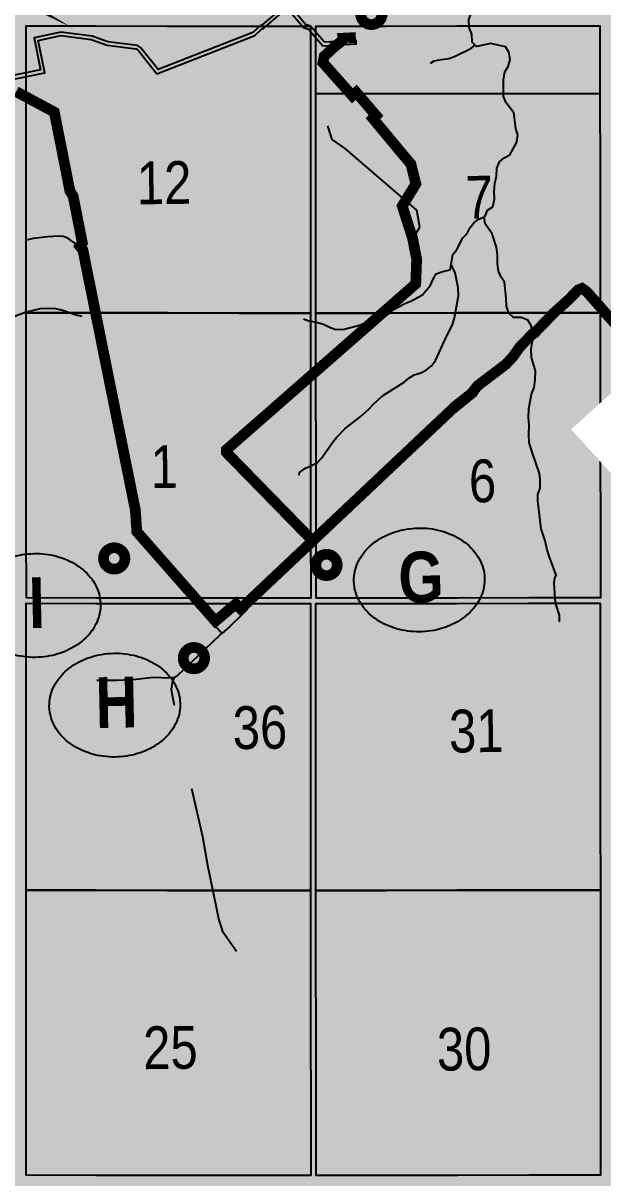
# Model space of a CAD drawing. Extents: x 399452 to 415540, y 6060435 to 6067869.
# Drawn here: x 410182.9 to 410290.9, y 6062655 to 6062870.4 of the extents above; entities that cross this region are included whole.
import ezdxf
from ezdxf.enums import TextEntityAlignment as Align

# ---------------------------------------------------------------- set-up
doc = ezdxf.new("R2010")
doc.units = 0
doc.header["$LTSCALE"] = 5
doc.linetypes.add('DASHED2', pattern=[9.525, 6.35, -3.175])
for name, color, linetype in [('33', 20, 'Continuous'), ('CG-NOTES', 7, 'Continuous'), ('P-PROPOSED', 10, 'Continuous'), ('Quarters', 8, 'Continuous'), ('RoadSeg', 57, 'DASHED2'), ('T-WATER', 160, 'Continuous')]:
    doc.layers.add(name, color=color, linetype=linetype)
doc.layers.add('ROUTE-MAP-BACKGROUND-H', color=7, linetype='Continuous', true_color=0xf0ebff)
doc.styles.add('120', font='ARIALN.TTF', dxfattribs={"height": 13})
doc.styles.add('BOLD', font='ARIALNB.TTF')
doc.styles.add('TXT', font='ARIALN.TTF', dxfattribs={"height": 0.2})

# ---------------------------------------------------------------- blocks, each defined once
blk = doc.blocks.new('Route_Letters')
h = blk.add_hatch(color=255)
h.dxf.hatch_style = 1
edge = h.paths.add_edge_path()
edge.add_ellipse((-0.12, 0.46), major_axis=(-11.97, 0), ratio=0.789318, start_angle=0, end_angle=360)
at = {"color": 5}
blk.add_open_spline([(-12.34, 0.46), (-12.34, -0.25), (-12.24, -0.97), (-11.72, -2.79), (-11.14, -3.88), (-9.56, -5.81), (-8.54, -6.66), (-6.22, -8.02), (-4.9, -8.54), (-2.12, -9.17), (-0.66, -9.3), (2.22, -9.13), (3.64, -8.84), (6.27, -7.89), (7.48, -7.22), (9.54, -5.6), (10.38, -4.64), (11.6, -2.54), (11.97, -1.4), (12.18, 0.91), (12.02, 2.08), (11.2, 4.3), (10.54, 5.35), (8.8, 7.2), (7.72, 7.99), (5.29, 9.24), (3.93, 9.68), (1.11, 10.18), (-0.35, 10.23), (-3.22, 9.91), (-4.61, 9.55), (-7.16, 8.47), (-8.32, 7.75), (-10.24, 6.02), (-11, 5.02), (-12.05, 2.86), (-12.32, 1.7), (-12.34, 0.52), (-12.34, 0.49), (-12.34, 0.46)], degree=3, knots=[0, 0, 0, 0, 0.219529, 0.219529, 0.575727, 0.575727, 0.931924, 0.931924, 1.288121, 1.288121, 1.644318, 1.644318, 2.000515, 2.000515, 2.356712, 2.356712, 2.712909, 2.712909, 3.069107, 3.069107, 3.425304, 3.425304, 3.781501, 3.781501, 4.137698, 4.137698, 4.493895, 4.493895, 4.850092, 4.850092, 5.20629, 5.20629, 5.562487, 5.562487, 5.918684, 5.918684, 6.274881, 6.274881, 6.283185, 6.283185, 6.283185, 6.283185], dxfattribs=at)
at = {"color": 14, "style": 'BOLD'}
blk.add_attdef('A', text='', height=9.5, dxfattribs=at).set_placement((0.22, 0.98), align=Align.MIDDLE)
blk = doc.blocks.new('AA')
at = {"const_width": 4}
blk.add_lwpolyline([(-1, 0, 1), (1, 0, 1)], format="xyb", close=True, dxfattribs=at)
blk.add_circle((0, 0), 2)

msp = doc.modelspace()

# ---------------------------------------------------------------- hatches: boundary and pattern name
at = {"layer": 'ROUTE-MAP-BACKGROUND-H'}
h = msp.add_hatch(color=256, dxfattribs=at)
h.dxf.hatch_style = 1
h.paths.add_polyline_path([(410779.995, 6062481.762), (410779.995, 6063736.327), (409587.427, 6063736.085), (409587.427, 6062481.762)])

# ---------------------------------------------------------------- linework, layer by layer
at = {"layer": 'CG-NOTES', "color": 14, "flags": 128}
msp.add_lwpolyline([(410192.192, 6062869.426, 0, 4.996, 0), (410144.878, 6062895.14, 0, 0, 0)], format="xyseb", dxfattribs=at)
at = {"layer": 'P-PROPOSED'}
msp.add_lwpolyline([(410180.198, 6062859.78), (410186.268, 6062861.022), (410186.915, 6062861.155), (410185.694, 6062867.166), (410189.912, 6062868.061), (410195.575, 6062867.331), (410198.528, 6062866.283), (410203.948, 6062865.587), (410204.311, 6062865.34), (410207.807, 6062860.928), (410226.074, 6062868.07), (410227.287, 6062869.24), (410227.779, 6062869.5), (410232.108, 6062873.162), (410235.135, 6062869.584), (410236.064, 6062869.252), (410238.719, 6062866.166), (410244.946, 6062866.516), (410244.909, 6062867.176), (410239.008, 6062866.844), (410236.451, 6062869.815), (410235.525, 6062870.146), (410232.185, 6062874.093), (410227.407, 6062870.051), (410226.896, 6062869.781), (410225.707, 6062868.636), (410208.021, 6062861.722), (410204.766, 6062865.83), (410204.188, 6062866.222), (410198.682, 6062866.93), (410195.729, 6062867.977), (410189.885, 6062868.731), (410184.916, 6062867.677), (410186.136, 6062861.67), (410179.418, 6062860.294)], dxfattribs=at)
at = {"layer": 'P-PROPOSED', "color": 90, "const_width": 1.999, "flags": 128}
msp.add_lwpolyline([(410236.74, 6062773.952), (410220.738, 6062790.343), (410220.739, 6062790.821), (410256.045, 6062821.777), (410256.204, 6062826.111), (410256.205, 6062826.413), (410255.415, 6062830.436), (410255.297, 6062830.759), (410253.528, 6062836.281), (410256.065, 6062840.417), (410255.145, 6062844.107), (410253.052, 6062846.589), (410248.071, 6062852.599), (410248.644, 6062853.176), (410244.943, 6062857.494), (410244.225, 6062856.845), (410238.737, 6062863.032), (410238.968, 6062864.189), (410240.934, 6062866.033), (410242.396, 6062867.145), (410242.45, 6062867.251), (410242.433, 6062867.58), (410244.879, 6062867.706)], dxfattribs=at)
at = {"layer": 'Quarters', "flags": 128}
for points in [[(410236.434, 6062816.31), (410223.106, 6062816.326), (410209.777, 6062816.341), (410196.449, 6062816.357), (410183.455, 6062816.372), (410183.452, 6062829.75), (410183.448, 6062843.128), (410183.445, 6062856.507), (410183.441, 6062869.885), (410196.43, 6062869.87), (410209.754, 6062869.855), (410223.077, 6062869.84), (410236.401, 6062869.824), (410236.409, 6062856.446), (410236.417, 6062843.067), (410236.426, 6062829.689)], [(410290.364, 6062869.909), (410290.376, 6062857.201), (410237.412, 6062857.234), (410237.405, 6062869.826), (410250.394, 6062869.846), (410263.717, 6062869.867), (410277.041, 6062869.888)], [(410290.416, 6062816.396), (410277.088, 6062816.375), (410263.759, 6062816.353), (410250.431, 6062816.332), (410237.437, 6062816.312), (410237.429, 6062829.69), (410237.421, 6062843.069), (410237.413, 6062856.447), (410237.405, 6062869.826), (410250.394, 6062869.846), (410263.717, 6062869.867), (410277.041, 6062869.888), (410290.364, 6062869.909), (410290.377, 6062856.531), (410290.39, 6062843.153), (410290.403, 6062829.774)], [(410236.434, 6062816.31), (410236.442, 6062802.932), (410236.451, 6062789.553), (410236.459, 6062776.174), (410236.467, 6062763.13), (410223.134, 6062763.146), (410209.801, 6062763.162), (410196.468, 6062763.177), (410183.47, 6062763.193), (410183.466, 6062776.236), (410183.462, 6062789.615), (410183.459, 6062802.993), (410183.455, 6062816.372), (410196.449, 6062816.357), (410209.777, 6062816.341), (410223.106, 6062816.326)], [(410290.416, 6062816.396), (410290.429, 6062803.017), (410290.442, 6062789.639), (410290.455, 6062776.261), (410290.468, 6062763.217), (410277.135, 6062763.195), (410263.802, 6062763.174), (410250.469, 6062763.153), (410237.471, 6062763.132), (410237.462, 6062776.176), (410237.454, 6062789.555), (410237.446, 6062802.933), (410237.437, 6062816.312), (410250.431, 6062816.332), (410263.759, 6062816.353), (410277.088, 6062816.375)], [(410236.433, 6062722.002), (410236.441, 6062708.627), (410223.106, 6062708.641), (410209.771, 6062708.656), (410196.435, 6062708.67), (410183.435, 6062708.684), (410183.431, 6062722.06), (410183.427, 6062735.437), (410183.423, 6062748.813), (410183.42, 6062762.189), (410196.416, 6062762.174), (410209.747, 6062762.158), (410223.077, 6062762.143), (410236.408, 6062762.127), (410236.416, 6062748.752), (410236.425, 6062735.377)], [(410290.438, 6062722.088), (410290.451, 6062708.713), (410277.116, 6062708.691), (410263.781, 6062708.67), (410250.445, 6062708.649), (410237.445, 6062708.628), (410237.436, 6062722.003), (410237.428, 6062735.378), (410237.42, 6062748.754), (410237.411, 6062762.129), (410250.407, 6062762.149), (410263.738, 6062762.171), (410277.068, 6062762.192), (410290.399, 6062762.213), (410290.412, 6062748.838), (410290.425, 6062735.463)], [(410236.467, 6062668.501), (410236.475, 6062655.461), (410223.135, 6062655.474), (410209.795, 6062655.487), (410196.455, 6062655.5), (410183.45, 6062655.513), (410183.446, 6062668.555), (410183.442, 6062681.931), (410183.438, 6062695.308), (410183.435, 6062708.684), (410196.435, 6062708.67), (410209.771, 6062708.656), (410223.106, 6062708.641), (410236.441, 6062708.627), (410236.45, 6062695.252), (410236.458, 6062681.877)], [(410290.49, 6062668.587), (410290.503, 6062655.546), (410277.163, 6062655.525), (410263.823, 6062655.504), (410250.484, 6062655.483), (410237.478, 6062655.462), (410237.47, 6062668.503), (410237.461, 6062681.878), (410237.453, 6062695.253), (410237.445, 6062708.628), (410250.445, 6062708.649), (410263.781, 6062708.67), (410277.116, 6062708.691), (410290.451, 6062708.713), (410290.464, 6062695.337), (410290.477, 6062681.962)]]:
    msp.add_lwpolyline(points, close=True, dxfattribs=at)
at = {"layer": 'RoadSeg', "flags": 128}
for points in [[(410219.882, 6062756.577), (410204.32, 6062774.41), (410203.901, 6062775.3), (410203.988, 6062777.498), (410203.82, 6062779.124), (410196.2, 6062816.561), (410193.736, 6062827.556), (410193.443, 6062830.411), (410191.967, 6062837.167), (410191.248, 6062839.681), (410190.104, 6062844.98), (410189.937, 6062846.574), (410188.465, 6062853.164)], [(410193.736, 6062827.556), (410193.389, 6062828.247), (410192.298, 6062829.488), (410191.216, 6062830.264), (410190.345, 6062830.578), (410189.444, 6062830.692), (410187.484, 6062830.55), (410184.762, 6062830.226), (410183.273, 6062829.828)], [(410355.266, 6062742.635), (410346.783, 6062752.597), (410332.203, 6062769.288), (410311.598, 6062792.969), (410297.333, 6062809.668), (410288.024, 6062820.25), (410287.077, 6062820.929), (410286.352, 6062820.647), (410284.724, 6062818.948), (410281.851, 6062816.358), (410278.205, 6062812.587), (410277.875, 6062812.447), (410275.433, 6062809.933), (410274.206, 6062808.176), (410272.873, 6062806.751), (410267.948, 6062802.087), (410267.207, 6062800.907), (410262.923, 6062797.421), (410253.075, 6062787.994), (410241.166, 6062776.926), (410236.963, 6062772.777), (410223.462, 6062759.879), (410221.418, 6062757.874), (410219.882, 6062756.577)], [(410211.074, 6062748.405), (410211.568, 6062748.648), (410219.589, 6062756.304), (410219.882, 6062756.577)], [(410149.022, 6062745.651), (410156.897, 6062746.118), (410174.613, 6062746.829), (410185.877, 6062747.502), (410195.916, 6062747.882), (410200.474, 6062747.846), (410203.963, 6062748.02), (410207.115, 6062748.42), (410210.179, 6062748.286), (410211.074, 6062748.405)], [(410222.644, 6062697.286), (410220.174, 6062700.793), (410219.321, 6062703.337), (410217.313, 6062713.274), (410216.333, 6062718.643), (410214.164, 6062728.344), (410213.441, 6062732.587), (410210.681, 6062745.003), (410210.523, 6062746.164), (410210.698, 6062747.332), (410211.074, 6062748.405)]]:
    msp.add_lwpolyline(points, dxfattribs=at)
at = {"layer": 'T-WATER'}
msp.add_line((410262.471, 6062824.411), (410262.64, 6062825.389), dxfattribs=at)
at = {"layer": 'T-WATER', "flags": 128}
for points in [[(410267.122, 6062866.302), (410266.53, 6062866.818), (410266.474, 6062868.358), (410265.98, 6062869.549), (410265.908, 6062871.04), (410267.767, 6062875.942), (410268.797, 6062878.156), (410268.906, 6062880.805), (410268.82, 6062882.294), (410268.271, 6062886.419), (410268.41, 6062887.912), (410268.217, 6062889.288), (410267.629, 6062890.279), (410267.544, 6062890.506), (410267.26, 6062891.449)], [(410258.814, 6062862.943), (410259.475, 6062863.39), (410260.819, 6062863.636), (410262.239, 6062863.784), (410263.409, 6062864.209), (410266.333, 6062865.664), (410267.122, 6062866.302)], [(410268.777, 6062834.241), (410269.057, 6062834.58), (410269.423, 6062835.525), (410270.397, 6062836.163), (410270.732, 6062837.54), (410270.686, 6062839.012), (410270.758, 6062840.488), (410271.072, 6062841.837), (410271.151, 6062843.361), (410271.677, 6062844.499), (410272.51, 6062845.293), (410273.604, 6062845.858), (410274.807, 6062848.079), (410275.042, 6062849.469), (410274.7, 6062850.765), (410274.351, 6062853.693), (410272.904, 6062855.55), (410272.419, 6062856.73), (410272.369, 6062859.879), (410272.639, 6062861.297), (410273.295, 6062862.336), (410273.64, 6062863.63), (410273.372, 6062865.005), (410272.767, 6062865.995), (410270.065, 6062866.582), (410267.443, 6062866.022), (410267.122, 6062866.302)], [(410262.64, 6062825.389), (410262.981, 6062827.228), (410263.706, 6062828.147), (410264.835, 6062830.363), (410265.647, 6062831.177), (410266.212, 6062832.262), (410266.904, 6062833.188), (410267.828, 6062833.862), (410268.777, 6062834.241)], [(410282.8, 6062758.764), (410282.857, 6062758.927), (410282.852, 6062759.962), (410282.178, 6062762.095), (410282.021, 6062762.948), (410281.851, 6062766.099), (410281.973, 6062766.894), (410282.216, 6062767.443), (410280.875, 6062771.189), (410280.473, 6062772.443), (410280.193, 6062773.843), (410279.394, 6062776.095), (410278.817, 6062781.285), (410278.813, 6062782.473), (410279.227, 6062783.689), (410279.252, 6062785.311), (410279.124, 6062786.431), (410277.756, 6062790.4), (410277.199, 6062792.204), (410277.104, 6062793.703), (410277.157, 6062795.372), (410277.038, 6062796.835), (410277.09, 6062798.479), (410277.585, 6062801.224), (410278.082, 6062802.426), (410278.304, 6062803.897), (410278.356, 6062805.519), (410277.628, 6062808.044), (410277.561, 6062809.595), (410277.812, 6062811.058), (410277.811, 6062812.658), (410277.525, 6062813.991), (410276.916, 6062815.024), (410275.68, 6062815.505), (410274.26, 6062815.523), (410273.381, 6062816.328), (410272.98, 6062817.582), (410272.905, 6062819.13), (410272.611, 6062822.075), (410271.977, 6062823.037), (410271.486, 6062824.113), (410271.264, 6062825.548), (410271.301, 6062827.205), (410271.069, 6062828.603), (410270.267, 6062831.073), (410268.968, 6062832.976), (410268.777, 6062834.241)], [(410234.3, 6062786.109), (410234.393, 6062786.605), (410235.342, 6062787.34), (410237.68, 6062788.36), (410238.469, 6062789.262), (410240.51, 6062792.174), (410241.254, 6062793.104), (410242.884, 6062794.784), (410245.594, 6062796.906), (410247.334, 6062798.492), (410248.157, 6062799.353), (410249.863, 6062800.914), (410253.866, 6062803.45), (410254.757, 6062804.195), (410255.753, 6062804.809), (410256.978, 6062805.198), (410258.067, 6062805.738), (410258.982, 6062806.506), (410259.705, 6062807.447), (410261.762, 6062811.943), (410262.897, 6062814.141), (410263.261, 6062815.403), (410264.02, 6062819.536), (410263.933, 6062821.053), (410263.42, 6062823.794), (410262.64, 6062825.389)], [(410235.145, 6062815.24), (410236.099, 6062814.848), (410237.554, 6062814.625), (410238.878, 6062814.278), (410239.956, 6062813.696), (410241.17, 6062813.269), (410242.72, 6062813.304), (410245.336, 6062813.995), (410246.533, 6062814.431), (410247.844, 6062814.759), (410249.048, 6062815.181), (410250.126, 6062815.692), (410251.156, 6062816.293), (410252.001, 6062817.031), (410254.034, 6062818.134), (410255.146, 6062818.566), (410257.274, 6062819.749), (410258.798, 6062821.51), (410259.259, 6062822.632), (410259.879, 6062823.658), (410261.114, 6062824.078), (410262.471, 6062824.411)], [(410193.89, 6062815.692), (410192.601, 6062815.975), (410190.254, 6062816.824), (410188.969, 6062817.111), (410187.496, 6062817.201), (410186.064, 6062817.089), (410183.451, 6062816.519), (410179.947, 6062815.207), (410178.757, 6062814.867), (410175.195, 6062815.835), (410174.12, 6062816.377), (410172.348, 6062817.71), (410171.082, 6062818.531), (410170.075, 6062818.268), (410169.101, 6062817.631), (410168.217, 6062816.845), (410167.515, 6062815.887), (410166.891, 6062814.806), (410165.4, 6062812.941), (410164.57, 6062812.095), (410162.759, 6062810.616), (410162.196, 6062809.528), (410161.923, 6062808.719)]]:
    msp.add_lwpolyline(points, dxfattribs=at)

# ---------------------------------------------------------------- block references
at = {"xscale": 0.9991871652419968, "yscale": 0.9991871652419968, "zscale": 0.9991871652419968}
msp.add_blockref('AA', (410247.776, 6062872.12), dxfattribs=at)
for p, xscale, yscale, zscale, rotation, values in [((410256.819, 6062766.103), 0.9970985282180349, 0.9970985282180349, 0.9970985282180349, 1.221762929776646, {'A': 'G'}), ((410185.221, 6062761.335), 0.9979907664284379, 0.9979907664284379, 0.9979907664284379, 1.209592868480945, {'A': 'I'}), ((410200.073, 6062742.743), 0.9979907664284379, 0.9979907664284379, 0.9979907664284379, 1.209592868480945, {'A': 'H'})]:
    msp.add_blockref('Route_Letters', p, dxfattribs=dict(xscale=xscale, yscale=yscale, zscale=zscale, rotation=rotation)).add_auto_attribs(values)
for p, xscale, yscale, zscale, rotation in [((410199.849, 6062770.559), 0.9979907664284379, 0.9979907664284379, 0.9979907664284379, 1.209592868480945), ((410239.41, 6062769.341), 0.9970985282180349, 0.9970985282180349, 0.9970985282180349, 1.221762929776646), ((410214.7, 6062751.966), 0.9979907664284379, 0.9979907664284379, 0.9979907664284379, 1.209592868480945)]:
    msp.add_blockref('AA', p, dxfattribs=dict(xscale=xscale, yscale=yscale, zscale=zscale, rotation=rotation))

# ---------------------------------------------------------------- texts
at = {"layer": 'RoadSeg', "style": '120'}
for s, height, p in [('12', 7.9745, (410204.107, 6062836.591)), ('7', 7.974, (410265.348, 6062833.912)), ('1', 7.974, (410206.673, 6062783.678)), ('6', 7.974, (410265.997, 6062781.009)), ('36', 7.9673, (410221.98, 6062734.999)), ('31', 7.9673, (410262.292, 6062734.357)), ('25', 7.9673, (410205.291, 6062675.299)), ('30', 7.9673, (410260.038, 6062675.033))]:
    msp.add_text(s, height=height, rotation=0.67212, dxfattribs=at).set_placement(p)

# ---------------------------------------------------------------- next in the draw order: texts
at = {"layer": '33', "insert": (410312.263, 6062785.744), "char_height": 9.4846, "width": 40.29785, "attachment_point": 2, "rotation": 312.19489, "style": 'TXT', "bg_fill": 2}
msp.add_mtext("'D' Road", dxfattribs=at)

# ---------------------------------------------------------------- next in the draw order: linework, layer by layer
at = {"layer": 'P-PROPOSED', "color": 90, "const_width": 1.999, "flags": 128}
msp.add_lwpolyline([(410181.571, 6062857.626), (410188.686, 6062853.806), (410191.587, 6062839.105), (410192.201, 6062838.114), (410193.903, 6062829.417), (410193.442, 6062828.778), (410194.012, 6062828.062), (410203.784, 6062779.601), (410204.033, 6062775.923), (410204.059, 6062775.562), (410218.707, 6062758.864), (410222.528, 6062762.082), (410223.405, 6062761.166), (410263.505, 6062799.025), (410266.42, 6062801.316), (410267.591, 6062802.786), (410272.824, 6062806.756), (410274.158, 6062808.181), (410275.384, 6062809.937), (410277.826, 6062812.45), (410278.156, 6062812.589), (410281.801, 6062816.358), (410284.673, 6062818.947), (410286.301, 6062820.644), (410287.026, 6062820.926), (410287.972, 6062820.247), (410297.275, 6062809.667)], dxfattribs=at)
at = {"layer": 'RoadSeg', "flags": 128}
msp.add_lwpolyline([(410635.503, 6062662.611), (410618.821, 6062649.281), (410598.29, 6062632.342), (410565.166, 6062605.321), (410563.005, 6062603.678), (410562.115, 6062603.326), (410561.021, 6062603.137), (410559.017, 6062603.493), (410555.934, 6062604.559), (410531.863, 6062613.227), (410526.565, 6062615.176), (410524.472, 6062616.596), (410523.351, 6062617.67), (410519.627, 6062622.248), (410518.34, 6062623.318), (410515.576, 6062625.022), (410514.156, 6062626.09), (410511.914, 6062628.271), (410508.772, 6062633.66), (410508.126, 6062634.278), (410506.748, 6062634.981), (410504.675, 6062635.435), (410501.944, 6062635.61), (410498.65, 6062635.606), (410497.145, 6062635.973), (410495.823, 6062637.143), (410492.91, 6062641.139), (410491.679, 6062642.677), (410490.968, 6062643.294), (410488.549, 6062644.373), (410485.243, 6062644.968), (410484.27, 6062645.347), (410480.468, 6062647.361), (410478.612, 6062648.619), (410477.521, 6062649.827), (410475.41, 6062653.674), (410474.107, 6062655.476), (410472.983, 6062656.716), (410471.257, 6062658.077), (410468.835, 6062659.356), (410465.49, 6062661.746), (410463.279, 6062664.061), (410458.634, 6062669.717), (410456.911, 6062670.944), (410450.783, 6062674.374), (410449.731, 6062675.349), (410448.936, 6062676.729), (410447.937, 6062679.902), (410446.668, 6062684.832), (410444.602, 6062694.335), (410444.077, 6062697.086), (410444.098, 6062698.848), (410444.101, 6062699.115), (410443.79, 6062701.204), (410443.046, 6062703.351), (410440.481, 6062708.187), (410439.601, 6062710.463), (410437.947, 6062716.216), (410437.388, 6062717.502), (410436.259, 6062718.942), (410435.517, 6062719.425), (410434.612, 6062719.738), (410433.211, 6062719.908), (410432.511, 6062719.993), (410430.442, 6062720.281), (410428.769, 6062720.745), (410427.825, 6062721.324), (410425.313, 6062723.665), (410424.469, 6062724.246), (410422.798, 6062724.61), (410419.113, 6062724.265), (410416.9, 6062725.049), (410413.799, 6062726.946), (410410.951, 6062729.48), (410410.574, 6062729.971), (410406.471, 6062733.61), (410403.9, 6062735.617), (410402.048, 6062736.642), (410396.64, 6062739.089), (410388.894, 6062741.984), (410386.722, 6062742.403), (410384.66, 6062742.393), (410376.412, 6062742.283), (410355.266, 6062742.635), (410346.783, 6062752.597), (410332.203, 6062769.288), (410311.598, 6062792.969), (410297.333, 6062809.668), (410288.024, 6062820.25), (410287.077, 6062820.929), (410286.352, 6062820.647), (410284.724, 6062818.948), (410281.851, 6062816.358), (410278.205, 6062812.587), (410277.875, 6062812.447), (410275.433, 6062809.933), (410274.206, 6062808.176), (410272.873, 6062806.751), (410267.948, 6062802.087), (410267.207, 6062800.907), (410262.923, 6062797.421), (410253.075, 6062787.994), (410241.166, 6062776.926), (410236.963, 6062772.777), (410221.251, 6062788.68), (410220.634, 6062789.532), (410220.657, 6062789.998), (410227.152, 6062795.926), (410241.392, 6062808.475), (410250.965, 6062816.731), (410253.412, 6062819.013), (410255.637, 6062820.757), (410256.254, 6062821.502), (410256.372, 6062822.204), (410256.387, 6062826.197), (410256.255, 6062828.408), (410255.018, 6062829.435), (410256.805, 6062832.322), (410256.255, 6062835.483), (410242.918, 6062847.029), (410240.443, 6062848.679), (410237.412, 6062858.438), (410241.818, 6062859.812)], dxfattribs=at)

doc.saveas('drawing.dxf')
